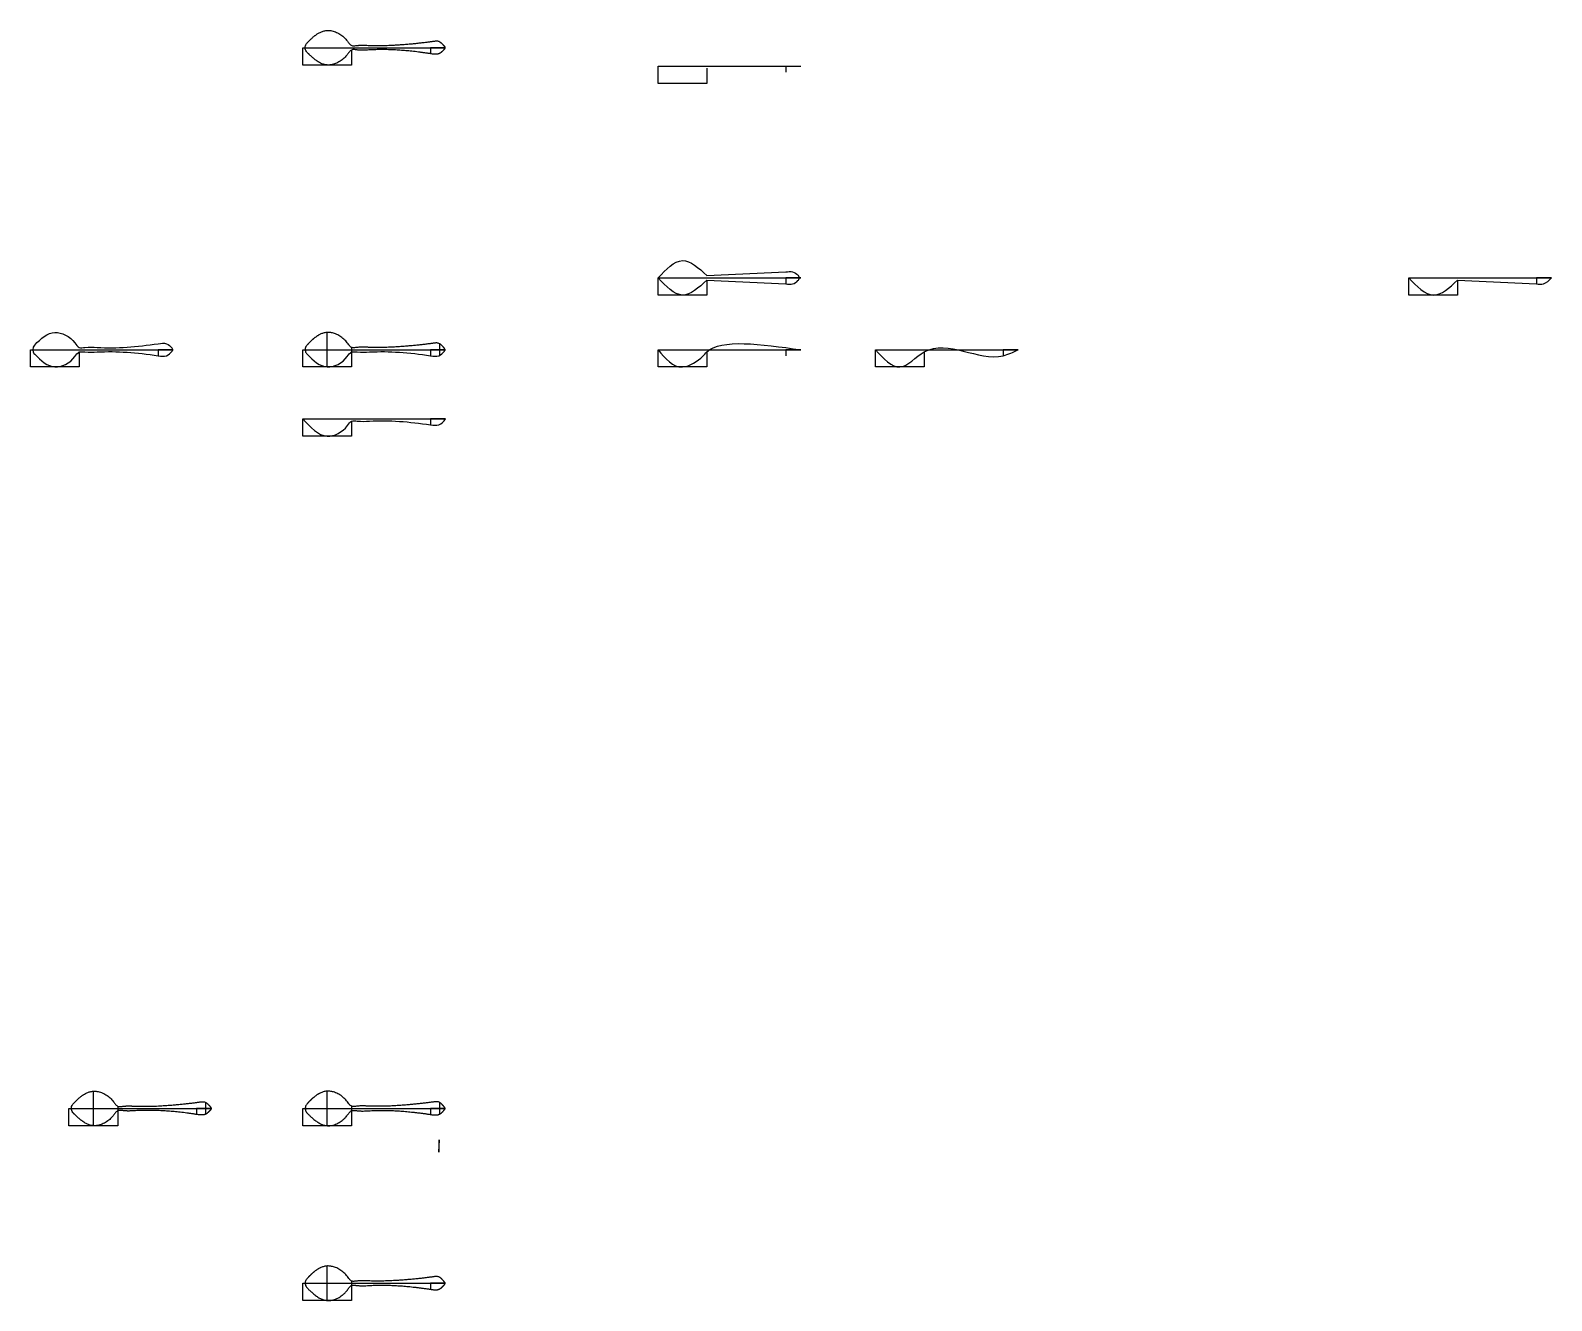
# Model space of a CAD drawing. Header units: millimetres. Extents: x 1637 to 3662, y 639 to 2330.
import ezdxf

# ---------------------------------------------------------------- set-up
doc = ezdxf.new("R2010")
doc.units = ezdxf.units.MM

msp = doc.modelspace()

# ---------------------------------------------------------------- linework, layer by layer
for p, q in [((2189.6, 2307.4), (2169.6, 2307.4)), ((2169.6, 2307.4), (2169.6, 2299.4)), ((2642.4, 2283, 51.8), (2642.4, 2275, 51.8)), ((2662.4, 2001), (2642.4, 2001)), ((2642.4, 2001), (2642.4, 1993)), ((3661.7, 2001), (3641.7, 2001)), ((3641.7, 2001), (3641.7, 1993)), ((1827, 1905.3), (1807, 1905.3)), ((1807, 1905.3), (1807, 1897.3)), ((2189.6, 1905.3), (2169.6, 1905.3)), ((2169.6, 1905.3), (2169.6, 1897.3)), ((2189.6, 1905.3, 653.3), (2169.6, 1905.3, 653.3)), ((2169.6, 1905.3, 653.3), (2169.6, 1897.3, 653.3)), ((2662.4, 1905.3), (2642.4, 1905.3)), ((2642.4, 1905.3), (2642.4, 1897.3)), ((2951.8, 1905.3), (2931.8, 1905.3)), ((2931.8, 1905.3), (2931.8, 1897.3)), ((1999.6, 1882.3), (1999.6, 1882.3, -8)), ((1999.6, 1882.3, 653.3), (1999.6, 1882.3, 645.3)), ((2189.6, 1813.3), (2169.6, 1813.3)), ((2169.6, 1813.3), (2169.6, 1805.3)), ((1878.3, 895), (1858.3, 895)), ((1858.3, 895), (1858.3, 887)), ((2189.6, 895), (2169.6, 895)), ((2169.6, 895), (2169.6, 887)), ((2181.1, 895, 29.3), (2181.1, 895, 30.5)), ((1688.3, 872), (1688.3, 872, -8)), ((1999.6, 872), (1999.6, 872, -8)), ((2180.7, 837, 29.3), (2181.4, 853.1, 29.3)), ((2189.6, 662.2), (2169.6, 662.2)), ((2169.6, 662.2), (2169.6, 654.2)), ((1999.6, 639.2), (1999.6, 639.2, -8))]:
    msp.add_line(p, q)
at = {"extrusion": (0, 1, 0)}
msp.add_line((2537.4, 2004, 9), (2642.4, 2009, 30), dxfattribs=at)
at = {"extrusion": (0, -1, 0)}
for p, q in [((2537.4, 1998, 9), (2642.4, 1993, 30)), ((3536.7, 1998, 9), (3641.7, 1993, 30))]:
    msp.add_line(p, q, dxfattribs=at)
at = {"extrusion": (1, 0, 0)}
for p, q in [((2032.1, 1905.3), (2032.1, 1905.3, -3)), ((2032.1, 1905.3, 653.3), (2032.1, 1905.3, 650.3)), ((2064.6, 1905.3, 9), (2064.6, 1905.3, 10)), ((2064.6, 1905.3, 662.3), (2064.6, 1905.3, 663.3)), ((1720.8, 895), (1720.8, 895, -3)), ((1753.3, 895, 9), (1753.3, 895, 10)), ((2032.1, 895), (2032.1, 895, -3)), ((2064.6, 895, 9), (2064.6, 895, 10)), ((2032.1, 662.2), (2032.1, 662.2, -3)), ((2064.6, 662.2, 9), (2064.6, 662.2, 10))]:
    msp.add_line(p, q, dxfattribs=at)
for points in [[(2064.6, 2304.4), (2064.6, 2284.4), (1999.6, 2284.4), (1999.6, 2307.4), (2189.6, 2307.4)], [(2537.4, 1998), (2537.4, 1978), (2472.4, 1978), (2472.4, 2001), (2662.4, 2001)], [(3536.7, 1998), (3536.7, 1978), (3471.7, 1978), (3471.7, 2001), (3661.7, 2001)], [(1702, 1902.3), (1702, 1882.3), (1637, 1882.3), (1637, 1905.3), (1827, 1905.3)], [(2064.6, 1902.3), (2064.6, 1882.3), (1999.6, 1882.3), (1999.6, 1905.3), (2189.6, 1905.3)], [(2537.4, 1902.3), (2537.4, 1882.3), (2472.4, 1882.3), (2472.4, 1905.3), (2662.4, 1905.3)], [(2826.8, 1902.3), (2826.8, 1882.3), (2761.8, 1882.3), (2761.8, 1905.3), (2951.8, 1905.3)], [(2064.6, 1810.3), (2064.6, 1790.3), (1999.6, 1790.3), (1999.6, 1813.3), (2189.6, 1813.3)], [(1753.3, 892), (1753.3, 872), (1688.3, 872), (1688.3, 895), (1878.3, 895)], [(2064.6, 892), (2064.6, 872), (1999.6, 872), (1999.6, 895), (2189.6, 895)], [(2064.6, 659.2), (2064.6, 639.2), (1999.6, 639.2), (1999.6, 662.2), (2189.6, 662.2)]]:
    msp.add_lwpolyline(points)
for points, elevation in [([(2537.4, 2280), (2537.4, 2260), (2472.4, 2260), (2472.4, 2283), (2662.4, 2283)], 51.8), ([(2064.6, 1902.3), (2064.6, 1882.3), (1999.6, 1882.3), (1999.6, 1905.3), (2189.6, 1905.3)], 653.3)]:
    msp.add_lwpolyline(points, dxfattribs=dict(elevation=elevation))
for centre, radius, start, end in [((2655.3, 2001, 30), 5, 312.2141, 47.7859), ((1649.2, 1905.3), 9, 136.8627, 223.1373), ((1823.2, 1905.3), 3, 320.4844, 39.5156)]:
    msp.add_arc(centre, radius, start, end)
for centre, radius, start, end in [((1905.3, 86.7, 2032.1), 89.7, 255.1372, 284.8628), ((1905.3, 740, 2032.1), 89.7, 255.1372, 284.8628), ((1905.3, 5.8, 2064.6), 4.17, 43.9929, 136.0071), ((1905.3, 659.1, 2064.6), 4.17, 43.9929, 136.0071), ((1905.5, -20.3, 2181.4), 50, 80.8542, 99.3897), ((1905.5, 633, 2181.4), 50, 80.8542, 99.3897), ((895, 86.7, 1720.8), 89.7, 255.1372, 284.8628), ((895, 86.7, 2032.1), 89.7, 255.1372, 284.8628), ((895, 5.8, 1753.3), 4.17, 43.9929, 136.0071), ((895.1, -20.3, 1870.2), 50, 80.8542, 99.3897), ((895, 5.8, 2064.6), 4.17, 43.9929, 136.0071), ((895.1, 2.9, 2181.4), 27.6, 73.1699, 107.074), ((845.1, 8, 2180.7), 22.8, 69.4, 110.8439), ((662.2, 86.7, 2032.1), 89.7, 255.1372, 284.8628), ((662.2, 5.8, 2064.6), 4.17, 43.9929, 136.0071)]:
    msp.add_arc(centre, radius, start, end, dxfattribs=at)
for points, weights, knots in [([(2188, 2309.3, 29), (2185.8, 2312, 28), (2180.9, 2317.2, 30), (2159.8, 2313.9, 20.8), (2109.4, 2308.6, 15), (2075.4, 2311.3, 12), (2063.6, 2309, 9), (2055.1, 2323.8), (2029.9, 2336.9), (2013.4, 2322.4), (2005.2, 2313.6), (2001.8, 2309.9), (2001.8, 2304.9), (2005.2, 2301.3), (2013.6, 2293.2), (2029.9, 2277.6), (2055.1, 2291.1), (2063.6, 2305.9, 9), (2075.4, 2303.6, 12), (2109.5, 2306.3, 15), (2144.5, 2303.5, 20), (2180.9, 2297.6, 30), (2185.8, 2303, 28), (2188, 2305.5, 29), (2189, 2306.7, 30), (2189, 2308.2, 30), (2188, 2309.3, 29)], [1, 1, 1, 1, 1, 1, 1, 1, 1, 1, 1, 0.819811856303, 0.819811856303, 1, 1, 1, 1, 1, 1, 1, 1, 1, 1, 1, 0.847634081757, 0.847634081757, 1], [0, 0, 0, 0, 9.649727, 20.805229, 102.001078, 118.553741, 125.960876, 134.289464, 164.483911, 196.918875, 196.918875, 196.918875, 198.424649, 198.424649, 198.424649, 230.859612, 261.05406, 269.382648, 276.789783, 293.342445, 374.538295, 385.693796, 395.343524, 395.343524, 395.343524, 396.722879, 396.722879, 396.722879, 396.722879]), ([(2188, 1907.2, 29), (2185.8, 1909.9, 28), (2180.9, 1915, 30), (2159.8, 1911.8, 20.8), (2109.4, 1906.5, 15), (2075.4, 1909.2, 12), (2063.6, 1906.9, 9), (2055.1, 1921.6), (2029.9, 1934.8), (2013.4, 1920.3), (2005.2, 1911.5), (2001.8, 1907.8), (2001.8, 1902.8), (2005.2, 1899.2)], [1, 1, 1, 1, 1, 1, 1, 1, 1, 1, 1, 0.819811856303, 0.819811856303, 1], [0, 0, 0, 0, 9.649727, 20.805229, 102.001078, 118.553741, 125.960876, 134.289464, 164.483911, 196.918875, 196.918875, 196.918875, 198.424649, 198.424649, 198.424649, 198.424649]), ([(2188, 1907.2, 682.3), (2185.8, 1909.9, 681.3), (2180.9, 1915, 683.3), (2159.8, 1911.8, 674.1), (2109.4, 1906.5, 668.3), (2075.4, 1909.2, 665.3), (2063.6, 1906.9, 662.3), (2055.1, 1921.6, 653.3), (2029.9, 1934.8, 653.3), (2013.4, 1920.3, 653.3), (2005.2, 1911.5, 653.3), (2001.8, 1907.8, 653.3), (2001.8, 1902.8, 653.3), (2005.2, 1899.2, 653.3)], [1, 1, 1, 1, 1, 1, 1, 1, 1, 1, 1, 0.819811856303, 0.819811856303, 1], [0, 0, 0, 0, 9.649727, 20.805229, 102.001078, 118.553741, 125.960876, 134.289464, 164.483911, 196.918875, 196.918875, 196.918875, 198.424649, 198.424649, 198.424649, 198.424649]), ([(1876.8, 896.9, 29), (1874.6, 899.6, 29), (1869.7, 904.7, 30), (1848.6, 901.5, 20.8), (1798.2, 896.1, 15), (1764.2, 898.9, 12), (1752.4, 896.5, 9), (1743.9, 911.3), (1718.7, 924.5), (1702.2, 910), (1694, 901.1), (1690.5, 897.5), (1690.5, 892.5), (1694, 888.8), (1702.4, 880.8), (1718.7, 865.2), (1743.9, 878.7), (1752.4, 893.4, 9), (1764.2, 891.1, 12), (1798.2, 893.8, 15), (1833.3, 891.1, 20), (1869.7, 885.2, 30), (1874.6, 890.6, 29), (1876.8, 893.1, 29), (1877.8, 894.2, 29), (1877.8, 895.7, 29), (1876.8, 896.9, 29)], [1, 1, 1, 1, 1, 1, 1, 1, 1, 1, 1, 0.819811856303, 0.819811856303, 1, 1, 1, 1, 1, 1, 1, 1, 1, 1, 1, 0.847634081757, 0.847634081757, 1], [0, 0, 0, 0, 9.649727, 20.805229, 102.001078, 118.553741, 125.960876, 134.289464, 164.483911, 196.918875, 196.918875, 196.918875, 198.424649, 198.424649, 198.424649, 230.859612, 261.05406, 269.382648, 276.789783, 293.342445, 374.538295, 385.693796, 395.343524, 395.343524, 395.343524, 396.722879, 396.722879, 396.722879, 396.722879]), ([(2188, 896.9, 29), (2185.8, 899.6, 29), (2180.9, 904.7, 30), (2159.8, 901.5, 20.8), (2109.4, 896.1, 15), (2075.4, 898.9, 12), (2063.6, 896.5, 9), (2055.1, 911.3), (2029.9, 924.5), (2013.4, 910), (2005.2, 901.1), (2001.8, 897.5), (2001.8, 892.5), (2005.2, 888.8)], [1, 1, 1, 1, 1, 1, 1, 1, 1, 1, 1, 0.819811856303, 0.819811856303, 1], [0, 0, 0, 0, 9.649727, 20.805229, 102.001078, 118.553741, 125.960876, 134.289464, 164.483911, 196.918875, 196.918875, 196.918875, 198.424649, 198.424649, 198.424649, 198.424649]), ([(2005.2, 888.8), (2013.6, 880.8), (2029.9, 865.2), (2055.1, 878.7), (2063.6, 893.4, 9), (2075.4, 891.1, 12), (2109.5, 893.8, 15), (2144.5, 891.1, 20), (2180.9, 885.2, 30), (2185.8, 890.6, 29), (2188, 893.1, 29), (2189, 894.2, 29), (2189, 895.7, 29), (2188, 896.9, 29)], [1, 1, 1, 1, 1, 1, 1, 1, 1, 1, 1, 0.847634081757, 0.847634081757, 1], [0, 0, 0, 0, 32.434963, 62.629411, 70.957999, 78.365134, 94.917796, 176.113645, 187.269147, 196.918875, 196.918875, 196.918875, 198.29823, 198.29823, 198.29823, 198.29823]), ([(2188, 664.1, 29), (2185.8, 666.8, 29), (2180.9, 672, 30), (2159.8, 668.7, 20.8), (2109.4, 663.4, 15), (2075.4, 666.1, 12), (2063.6, 663.8, 9), (2055.1, 678.6), (2029.9, 691.7), (2013.4, 677.2), (2005.2, 668.4), (2001.8, 664.7), (2001.8, 659.7), (2005.2, 656.1)], [1, 1, 1, 1, 1, 1, 1, 1, 1, 1, 1, 0.819811856303, 0.819811856303, 1], [0, 0, 0, 0, 9.649727, 20.805229, 102.001078, 118.553741, 125.960876, 134.289464, 164.483911, 196.918875, 196.918875, 196.918875, 198.424649, 198.424649, 198.424649, 198.424649]), ([(2005.2, 656.1), (2013.6, 648), (2029.9, 632.4), (2055.1, 645.9), (2063.6, 660.7, 9), (2075.4, 658.4, 12), (2109.5, 661.1, 15), (2144.5, 658.3, 20), (2180.9, 652.4, 30), (2185.8, 657.8, 29), (2188, 660.3, 29), (2189, 661.5, 29), (2189, 663, 29), (2188, 664.1, 29)], [1, 1, 1, 1, 1, 1, 1, 1, 1, 1, 1, 0.847634081757, 0.847634081757, 1], [0, 0, 0, 0, 32.434963, 62.629411, 70.957999, 78.365134, 94.917796, 176.113645, 187.269147, 196.918875, 196.918875, 196.918875, 198.29823, 198.29823, 198.29823, 198.29823])]:
    msp.add_rational_spline(points, weights, degree=3, knots=knots)
for points, knots in [([(2472.4, 2001), (2483.2, 2012.3, -0.8), (2504.6, 2034.7, -2.3), (2526.5, 2014.2, 5.3), (2537.4, 2004, 9)], [79.022978, 79.022978, 79.022978, 79.022978, 118.838176, 158.045956, 158.045956, 158.045956, 158.045956]), ([(2642.4, 2009, 30), (2645.6, 2009.3, 30), (2651.7, 2010, 30), (2656.5, 2006.7, 30), (2658.7, 2004.7, 30)], [0, 0, 0, 0, 9.159253, 17.671923, 17.671923, 17.671923, 17.671923]), ([(2537.4, 1998, 9), (2526.5, 1987.8, 5.3), (2504.6, 1967.2, -2.3), (2483.2, 1989.7, -0.8), (2472.4, 2001)], [0, 0, 0, 0, 39.20778, 79.022978, 79.022978, 79.022978, 79.022978]), ([(2642.4, 1993, 30), (2645.6, 1992.6, 30), (2651.7, 1991.9, 30), (2656.5, 1995.3, 30), (2658.7, 1997.3, 30)], [0, 0, 0, 0, 9.159253, 17.671923, 17.671923, 17.671923, 17.671923]), ([(1642.7, 1911.5), (1650.9, 1920.3), (1667.4, 1934.8), (1692.6, 1921.6), (1701.1, 1906.9), (1712.9, 1909.2), (1746.9, 1906.5), (1782.1, 1909.4), (1818.4, 1915), (1823.3, 1909.9), (1825.5, 1907.2)], [7.380235, 7.380235, 7.380235, 7.380235, 39.815198, 70.009646, 78.338234, 85.745369, 102.298031, 183.49388, 194.649382, 204.299109, 204.299109, 204.299109, 204.299109]), ([(1642.7, 1899.2), (1651.1, 1891.1), (1667.3, 1875.5), (1692.6, 1889), (1701.1, 1903.7), (1712.9, 1901.4), (1746.9, 1904.1), (1782, 1901.4), (1818.4, 1895.5), (1823.3, 1900.9), (1825.5, 1903.4)], [7.380235, 7.380235, 7.380235, 7.380235, 39.815198, 70.009646, 78.338234, 85.745369, 102.298031, 183.49388, 194.649382, 204.299109, 204.299109, 204.299109, 204.299109]), ([(2005.2, 1899.2), (2013.6, 1891.1), (2029.9, 1875.5), (2055.1, 1889), (2063.6, 1903.7, 9), (2075.4, 1901.4, 12), (2109.5, 1904.1, 15), (2144.5, 1901.4, 20), (2180.9, 1895.5, 30), (2185.8, 1900.9, 28), (2188, 1903.4, 29)], [198.424649, 198.424649, 198.424649, 198.424649, 230.859612, 261.05406, 269.382648, 276.789783, 293.342445, 374.538295, 385.693796, 395.343524, 395.343524, 395.343524, 395.343524]), ([(2005.2, 1899.2, 653.3), (2013.6, 1891.1, 653.3), (2029.9, 1875.5, 653.3), (2055.1, 1889, 653.3), (2063.6, 1903.7, 662.3), (2075.4, 1901.4, 665.3), (2109.5, 1904.1, 668.3), (2144.5, 1901.4, 673.3), (2180.9, 1895.5, 683.3), (2185.8, 1900.9, 681.3), (2188, 1903.4, 682.3)], [198.424649, 198.424649, 198.424649, 198.424649, 230.859612, 261.05406, 269.382648, 276.789783, 293.342445, 374.538295, 385.693796, 395.343524, 395.343524, 395.343524, 395.343524])]:
    msp.add_open_spline(points, degree=3, knots=knots)
for points in [[(3471.7, 2001), (3504.2, 1978), (3536.7, 1998, 9)], [(3641.7, 1993, 30), (3650.9, 1993, 30), (3661.7, 2001, 30)], [(3641.7, 1993, 30), (3650.9, 1993, 30), (3661.7, 2001, 30)], [(2472.4, 1905.3), (2504.9, 1882.3), (2531.7, 1896.3), (2537.4, 1902.3, 9), (2662.4, 1905.3, 30)], [(2761.8, 1905.3), (2794.3, 1882.3), (2826.8, 1902.3), (2931.8, 1897.3), (2951.8, 1905.3)], [(1999.6, 1813.3), (2032.1, 1790.3), (2058.9, 1804.2), (2064.6, 1810.3), (2072, 1810.3), (2088.5, 1810.3), (2169.6, 1805.3), (2180.7, 1805.3), (2189.6, 1813.3)]]:
    msp.add_spline(points, degree=3)
for points in [[(2188, 1903.4, 29), (2189, 1904.6, 29), (2189, 1906.1, 29), (2188, 1907.2, 29)], [(2188, 1903.4, 682.3), (2189, 1904.6, 683.3), (2189, 1906.1, 683.3), (2188, 1907.2, 682.3)]]:
    msp.add_rational_spline(points, [1, 0.847634081757, 0.847634081757, 1], degree=3)

doc.saveas('drawing.dxf')
